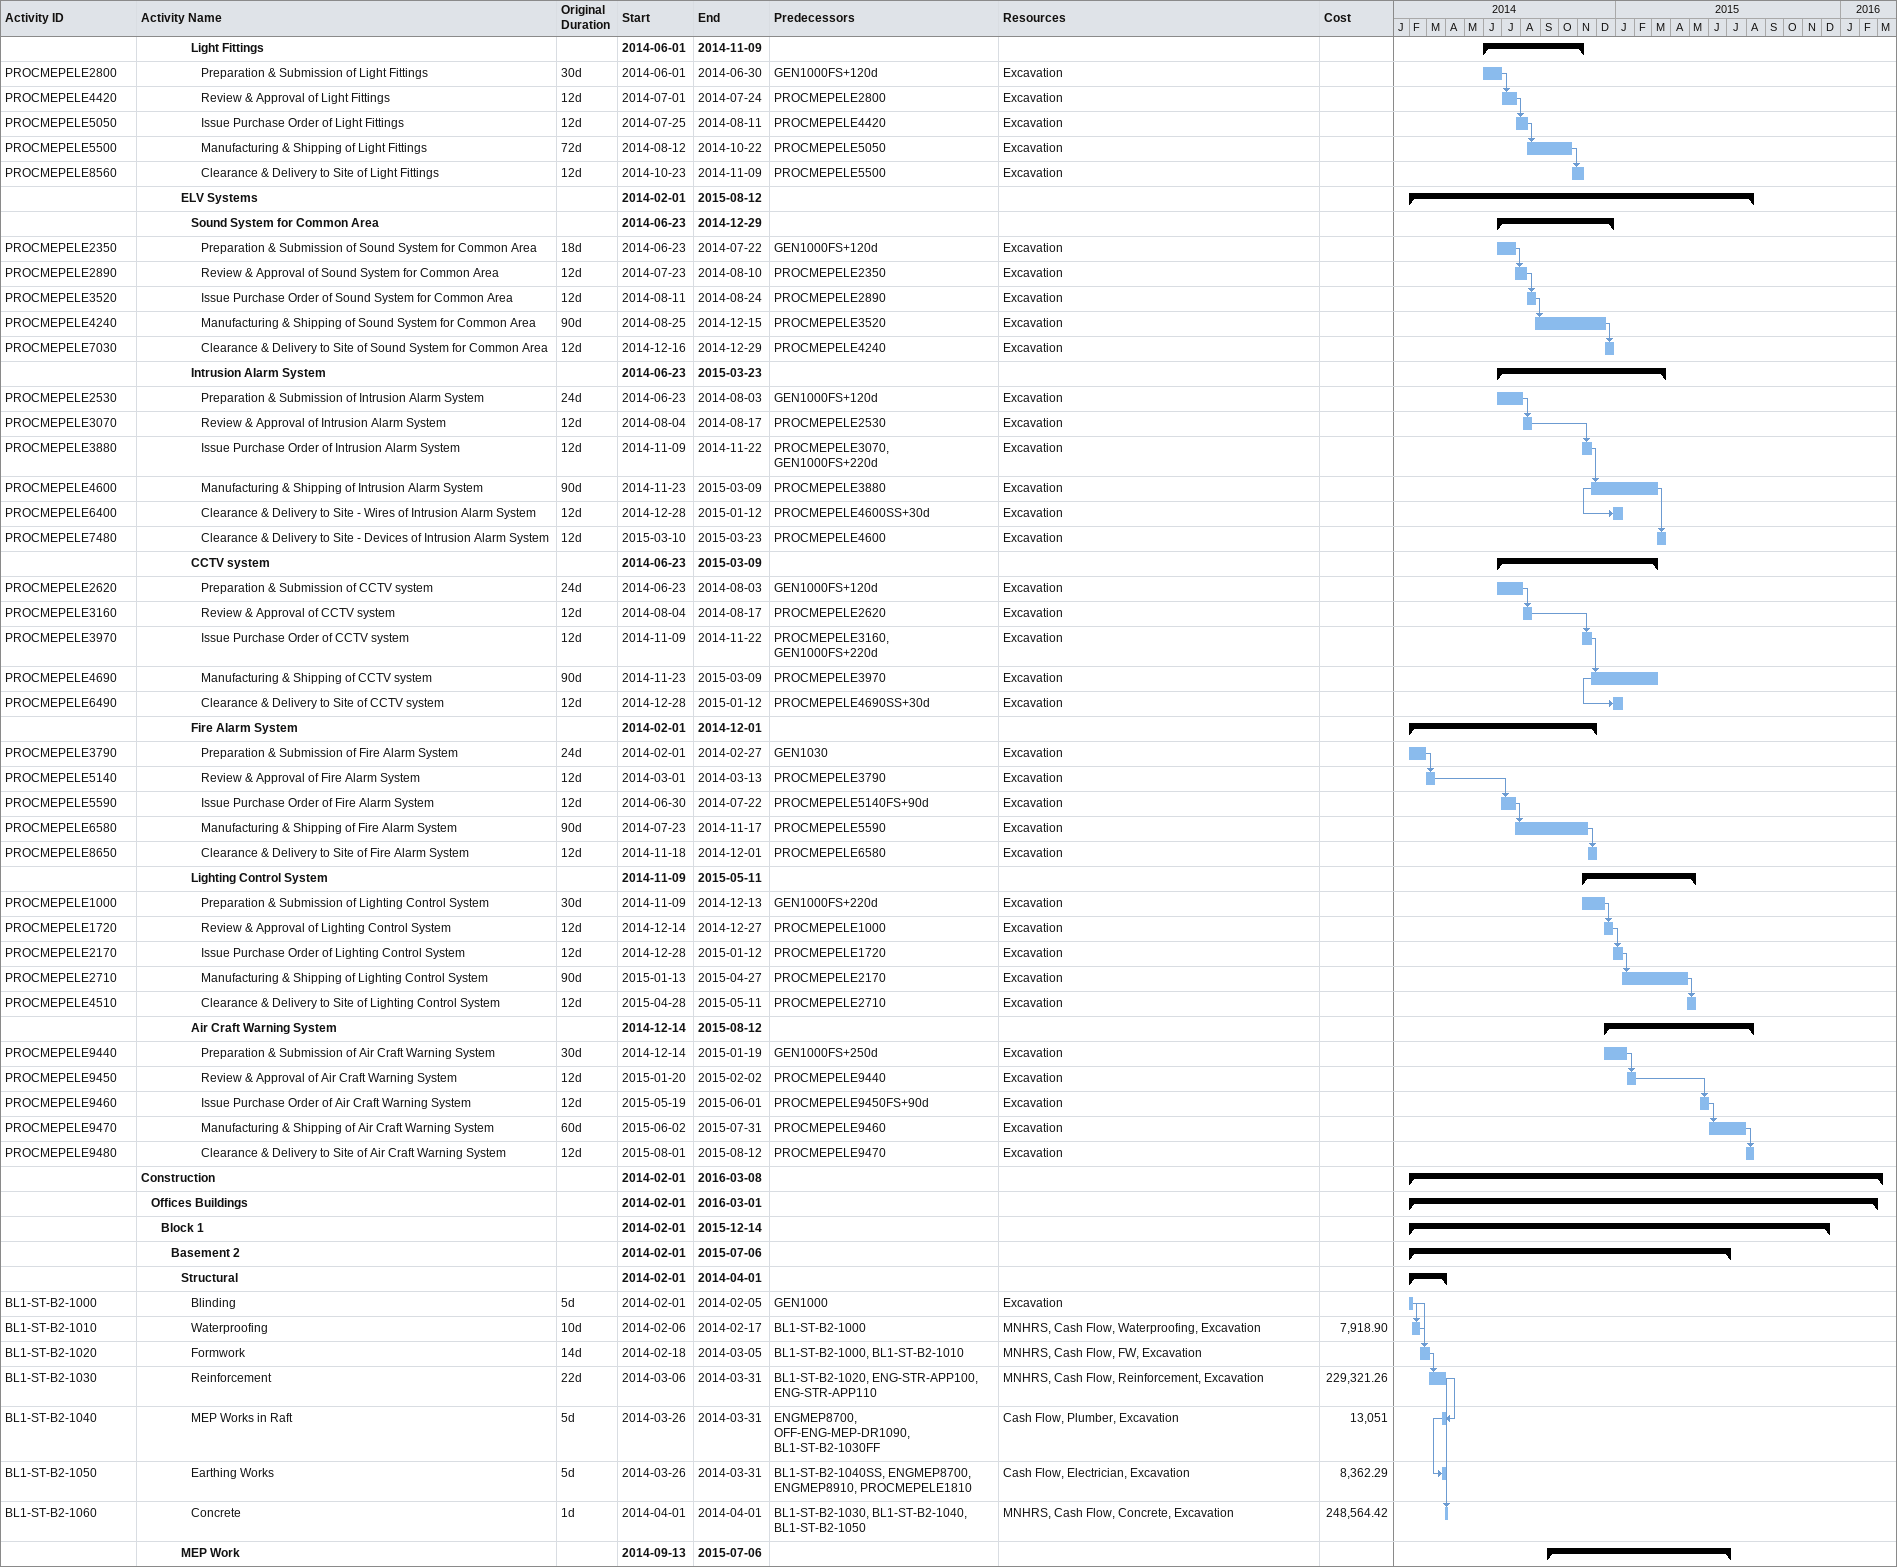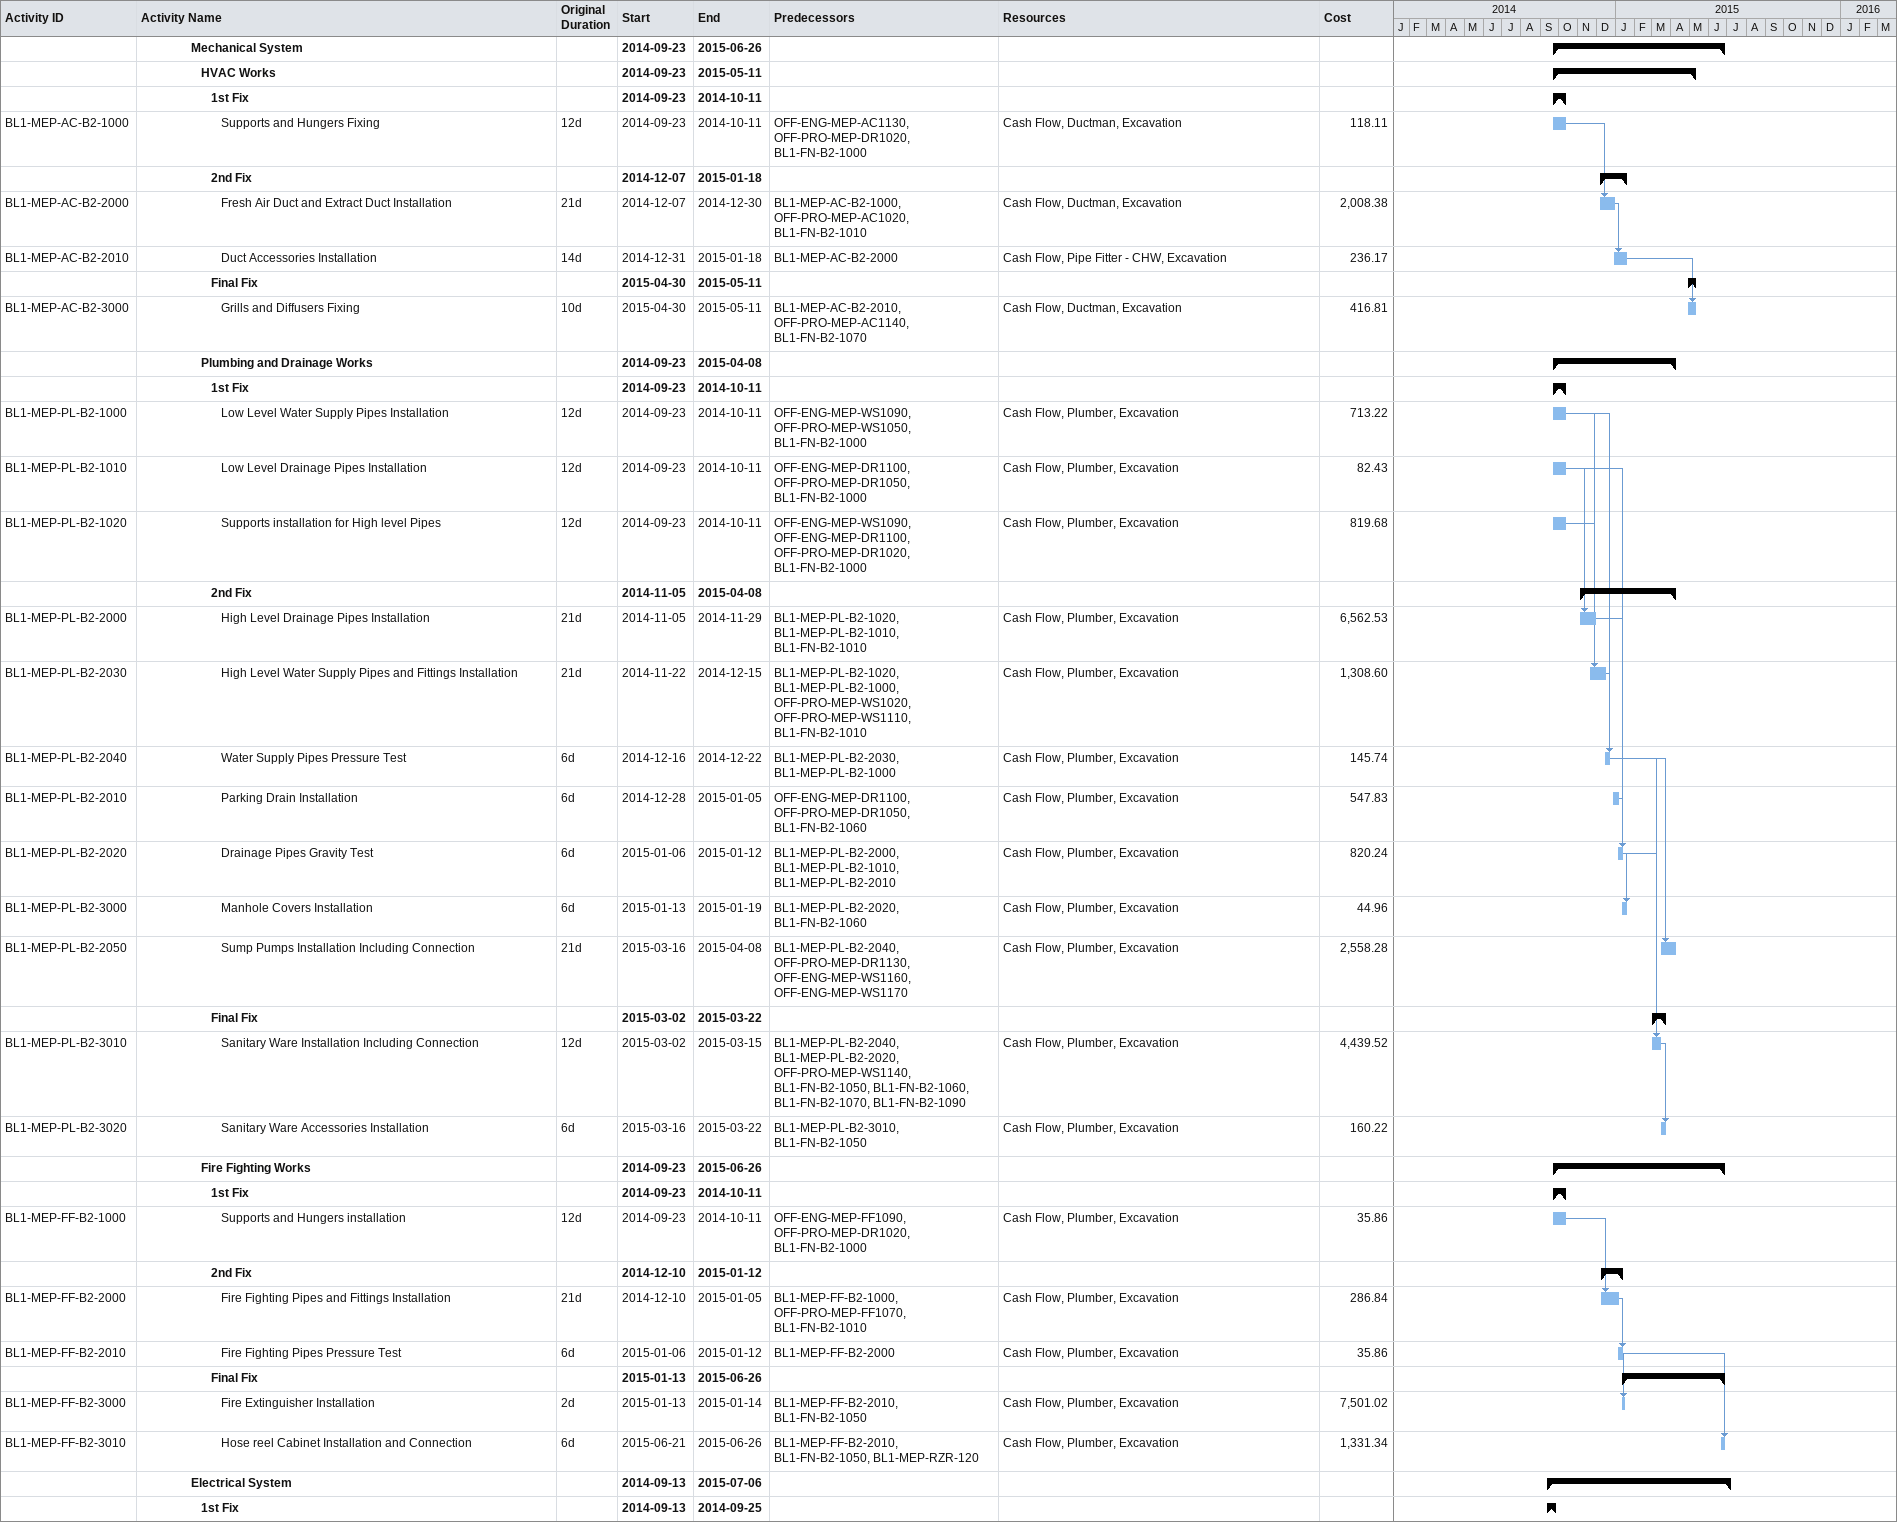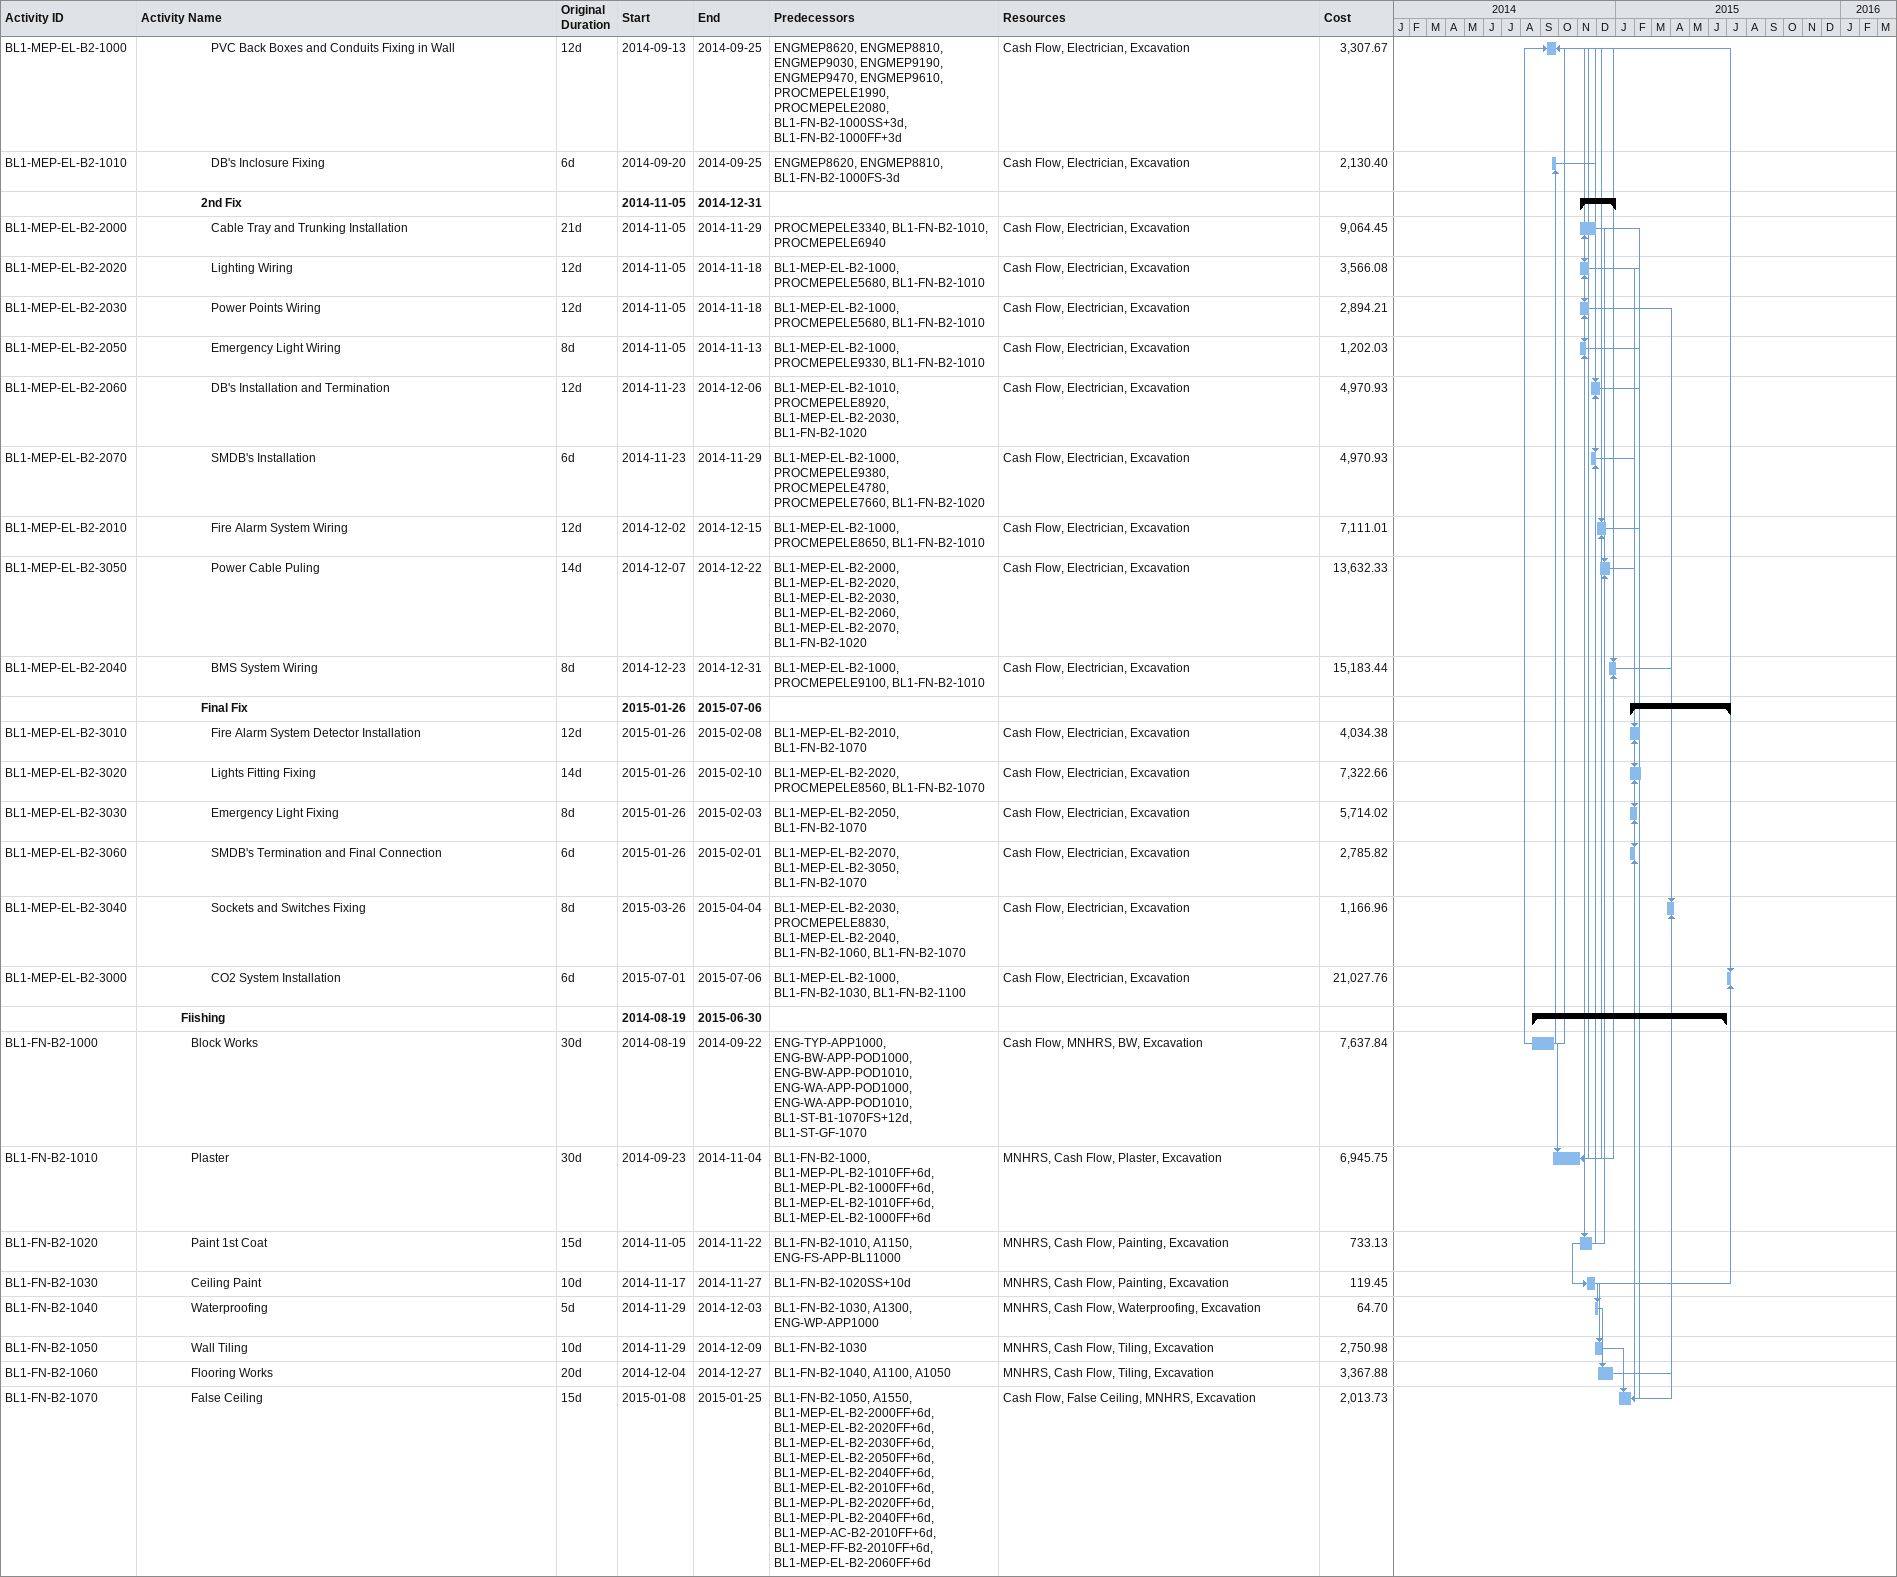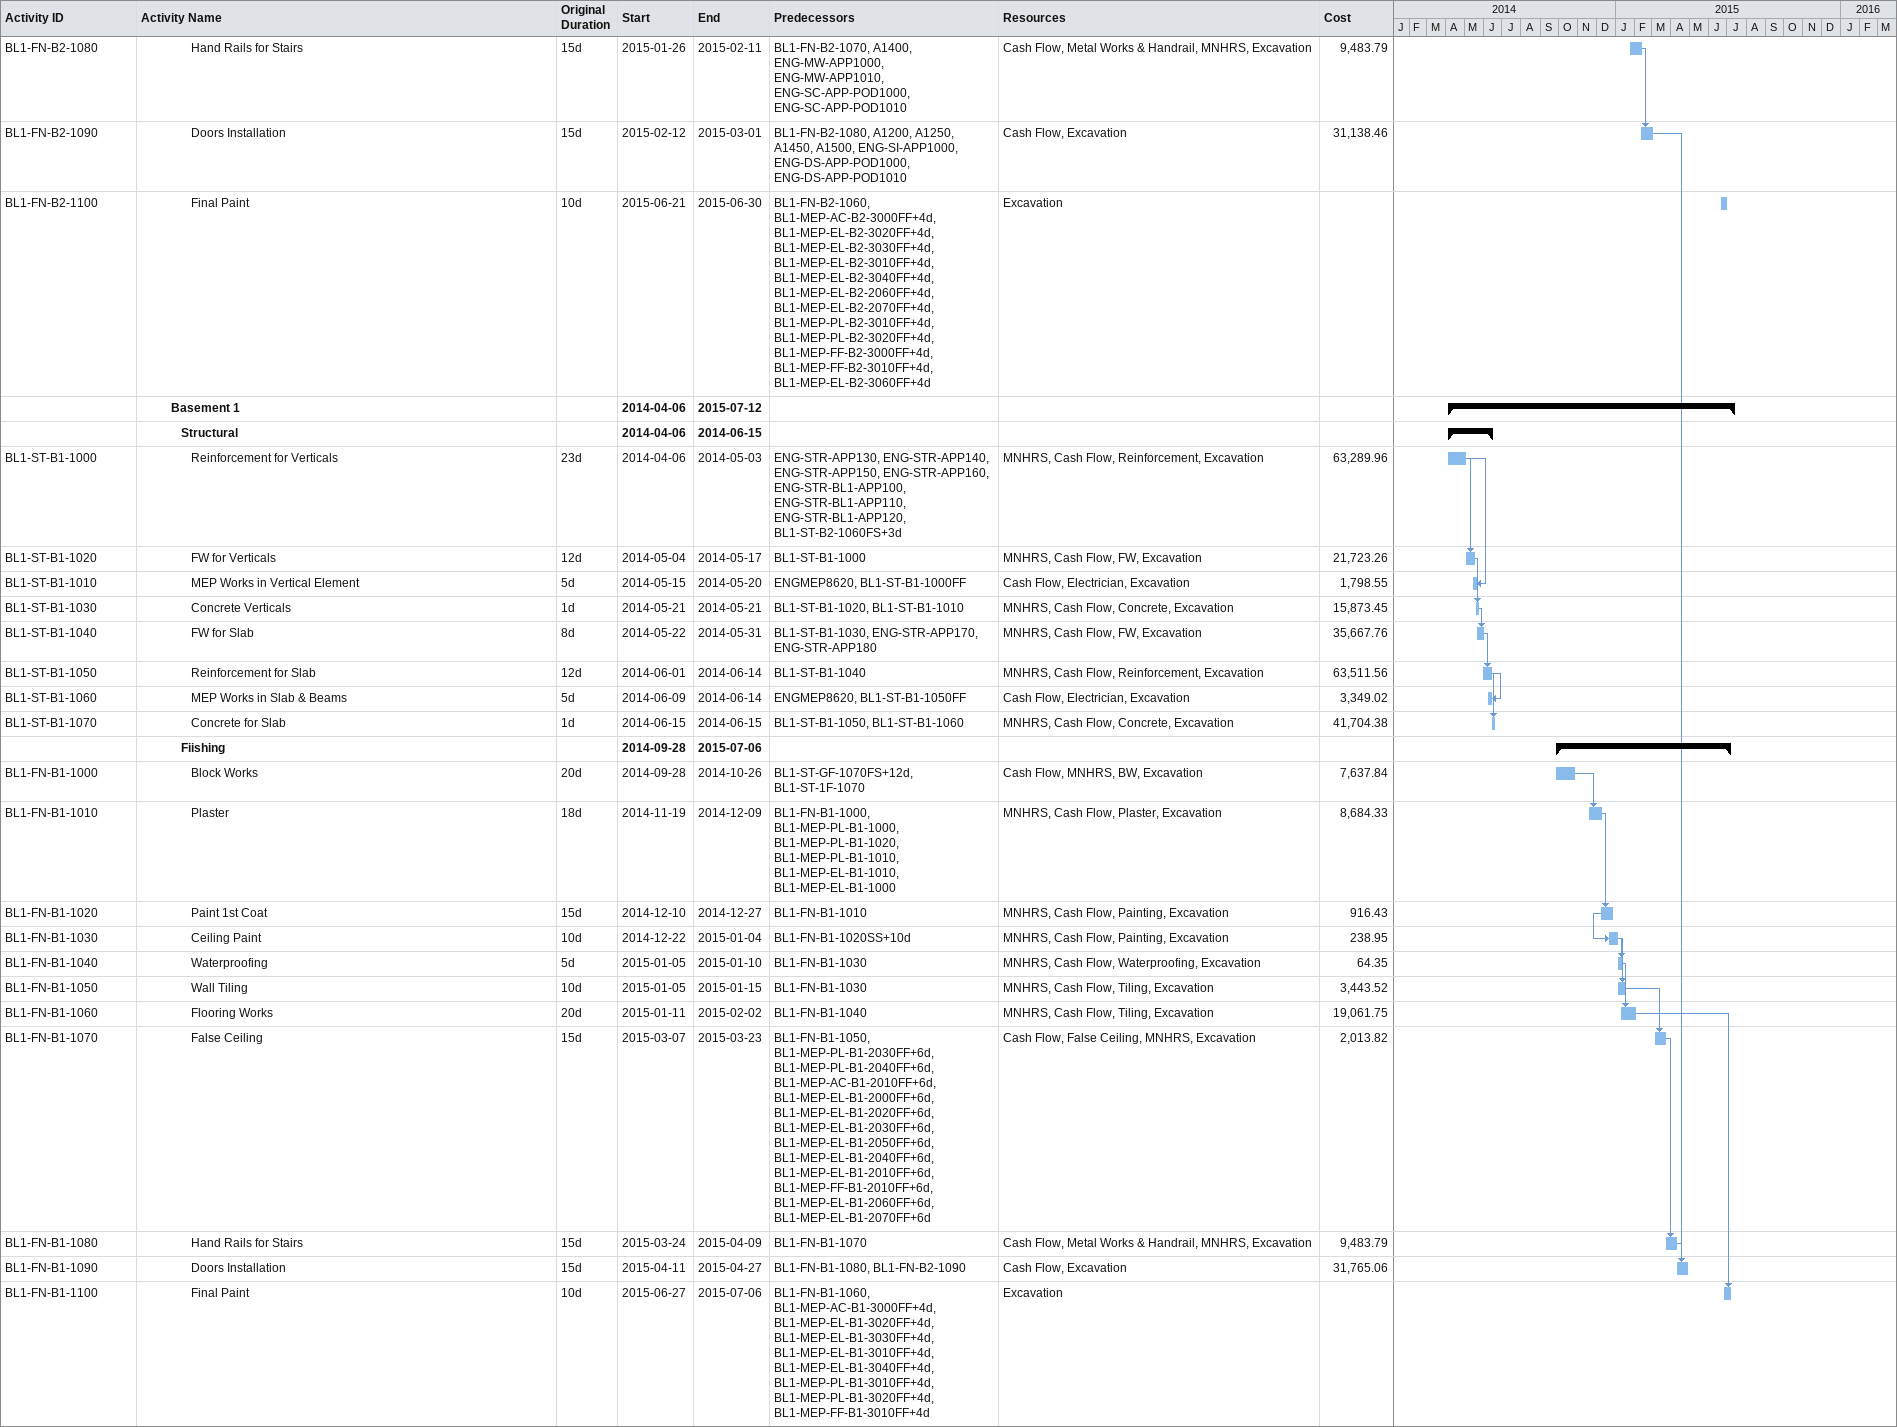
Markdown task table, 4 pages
| ID | Level | Task | Original duration | Start | Finish | Predecessors | Resources | Cost |
|---|---|---|---|---|---|---|---|---|
|  | 6 | **Light Fittings** |  | 2014-06-01 | 2014-11-09 |  |  |  |
| PROCMEPELE2800 | 7 | Preparation & Submission of Light Fittings | 30d | 2014-06-01 | 2014-06-30 | GEN1000FS+120d | Excavation |  |
| PROCMEPELE4420 | 7 | Review & Approval of Light Fittings | 12d | 2014-07-01 | 2014-07-24 | PROCMEPELE2800 | Excavation |  |
| PROCMEPELE5050 | 7 | Issue Purchase Order of Light Fittings | 12d | 2014-07-25 | 2014-08-11 | PROCMEPELE4420 | Excavation |  |
| PROCMEPELE5500 | 7 | Manufacturing & Shipping of Light Fittings | 72d | 2014-08-12 | 2014-10-22 | PROCMEPELE5050 | Excavation |  |
| PROCMEPELE8560 | 7 | Clearance & Delivery to Site of Light Fittings | 12d | 2014-10-23 | 2014-11-09 | PROCMEPELE5500 | Excavation |  |
|  | 5 | **ELV Systems** |  | 2014-02-01 | 2015-08-12 |  |  |  |
|  | 6 | **Sound System for Common Area** |  | 2014-06-23 | 2014-12-29 |  |  |  |
| PROCMEPELE2350 | 7 | Preparation & Submission of Sound System for Common Area | 18d | 2014-06-23 | 2014-07-22 | GEN1000FS+120d | Excavation |  |
| PROCMEPELE2890 | 7 | Review & Approval of Sound System for Common Area | 12d | 2014-07-23 | 2014-08-10 | PROCMEPELE2350 | Excavation |  |
| PROCMEPELE3520 | 7 | Issue Purchase Order of Sound System for Common Area | 12d | 2014-08-11 | 2014-08-24 | PROCMEPELE2890 | Excavation |  |
| PROCMEPELE4240 | 7 | Manufacturing & Shipping of Sound System for Common Area | 90d | 2014-08-25 | 2014-12-15 | PROCMEPELE3520 | Excavation |  |
| PROCMEPELE7030 | 7 | Clearance & Delivery to Site of Sound System for Common Area | 12d | 2014-12-16 | 2014-12-29 | PROCMEPELE4240 | Excavation |  |
|  | 6 | **Intrusion Alarm System** |  | 2014-06-23 | 2015-03-23 |  |  |  |
| PROCMEPELE2530 | 7 | Preparation & Submission of Intrusion Alarm System | 24d | 2014-06-23 | 2014-08-03 | GEN1000FS+120d | Excavation |  |
| PROCMEPELE3070 | 7 | Review & Approval of Intrusion Alarm System | 12d | 2014-08-04 | 2014-08-17 | PROCMEPELE2530 | Excavation |  |
| PROCMEPELE3880 | 7 | Issue Purchase Order of Intrusion Alarm System | 12d | 2014-11-09 | 2014-11-22 | PROCMEPELE3070, GEN1000FS+220d | Excavation |  |
| PROCMEPELE4600 | 7 | Manufacturing & Shipping of Intrusion Alarm System | 90d | 2014-11-23 | 2015-03-09 | PROCMEPELE3880 | Excavation |  |
| PROCMEPELE6400 | 7 | Clearance & Delivery to Site - Wires of Intrusion Alarm System | 12d | 2014-12-28 | 2015-01-12 | PROCMEPELE4600SS+30d | Excavation |  |
| PROCMEPELE7480 | 7 | Clearance & Delivery to Site - Devices of Intrusion Alarm System | 12d | 2015-03-10 | 2015-03-23 | PROCMEPELE4600 | Excavation |  |
|  | 6 | **CCTV system** |  | 2014-06-23 | 2015-03-09 |  |  |  |
| PROCMEPELE2620 | 7 | Preparation & Submission of CCTV system | 24d | 2014-06-23 | 2014-08-03 | GEN1000FS+120d | Excavation |  |
| PROCMEPELE3160 | 7 | Review & Approval of CCTV system | 12d | 2014-08-04 | 2014-08-17 | PROCMEPELE2620 | Excavation |  |
| PROCMEPELE3970 | 7 | Issue Purchase Order of CCTV system | 12d | 2014-11-09 | 2014-11-22 | PROCMEPELE3160, GEN1000FS+220d | Excavation |  |
| PROCMEPELE4690 | 7 | Manufacturing & Shipping of CCTV system | 90d | 2014-11-23 | 2015-03-09 | PROCMEPELE3970 | Excavation |  |
| PROCMEPELE6490 | 7 | Clearance & Delivery to Site of CCTV system | 12d | 2014-12-28 | 2015-01-12 | PROCMEPELE4690SS+30d | Excavation |  |
|  | 6 | **Fire Alarm System** |  | 2014-02-01 | 2014-12-01 |  |  |  |
| PROCMEPELE3790 | 7 | Preparation & Submission of Fire Alarm System | 24d | 2014-02-01 | 2014-02-27 | GEN1030 | Excavation |  |
| PROCMEPELE5140 | 7 | Review & Approval of Fire Alarm System | 12d | 2014-03-01 | 2014-03-13 | PROCMEPELE3790 | Excavation |  |
| PROCMEPELE5590 | 7 | Issue Purchase Order of Fire Alarm System | 12d | 2014-06-30 | 2014-07-22 | PROCMEPELE5140FS+90d | Excavation |  |
| PROCMEPELE6580 | 7 | Manufacturing & Shipping of Fire Alarm System | 90d | 2014-07-23 | 2014-11-17 | PROCMEPELE5590 | Excavation |  |
| PROCMEPELE8650 | 7 | Clearance & Delivery to Site of Fire Alarm System | 12d | 2014-11-18 | 2014-12-01 | PROCMEPELE6580 | Excavation |  |
|  | 6 | **Lighting Control System** |  | 2014-11-09 | 2015-05-11 |  |  |  |
| PROCMEPELE1000 | 7 | Preparation & Submission of Lighting Control System | 30d | 2014-11-09 | 2014-12-13 | GEN1000FS+220d | Excavation |  |
| PROCMEPELE1720 | 7 | Review & Approval of Lighting Control System | 12d | 2014-12-14 | 2014-12-27 | PROCMEPELE1000 | Excavation |  |
| PROCMEPELE2170 | 7 | Issue Purchase Order of Lighting Control System | 12d | 2014-12-28 | 2015-01-12 | PROCMEPELE1720 | Excavation |  |
| PROCMEPELE2710 | 7 | Manufacturing & Shipping of Lighting Control System | 90d | 2015-01-13 | 2015-04-27 | PROCMEPELE2170 | Excavation |  |
| PROCMEPELE4510 | 7 | Clearance & Delivery to Site of Lighting Control System | 12d | 2015-04-28 | 2015-05-11 | PROCMEPELE2710 | Excavation |  |
|  | 6 | **Air Craft Warning System** |  | 2014-12-14 | 2015-08-12 |  |  |  |
| PROCMEPELE9440 | 7 | Preparation & Submission of Air Craft Warning System | 30d | 2014-12-14 | 2015-01-19 | GEN1000FS+250d | Excavation |  |
| PROCMEPELE9450 | 7 | Review & Approval of Air Craft Warning System | 12d | 2015-01-20 | 2015-02-02 | PROCMEPELE9440 | Excavation |  |
| PROCMEPELE9460 | 7 | Issue Purchase Order of Air Craft Warning System | 12d | 2015-05-19 | 2015-06-01 | PROCMEPELE9450FS+90d | Excavation |  |
| PROCMEPELE9470 | 7 | Manufacturing & Shipping of Air Craft Warning System | 60d | 2015-06-02 | 2015-07-31 | PROCMEPELE9460 | Excavation |  |
| PROCMEPELE9480 | 7 | Clearance & Delivery to Site of Air Craft Warning System | 12d | 2015-08-01 | 2015-08-12 | PROCMEPELE9470 | Excavation |  |
|  | 1 | **Construction** |  | 2014-02-01 | 2016-03-08 |  |  |  |
|  | 2 | **Offices Buildings** |  | 2014-02-01 | 2016-03-01 |  |  |  |
|  | 3 | **Block 1** |  | 2014-02-01 | 2015-12-14 |  |  |  |
|  | 4 | **Basement 2** |  | 2014-02-01 | 2015-07-06 |  |  |  |
|  | 5 | **Structural** |  | 2014-02-01 | 2014-04-01 |  |  |  |
| BL1-ST-B2-1000 | 6 | Blinding | 5d | 2014-02-01 | 2014-02-05 | GEN1000 | Excavation |  |
| BL1-ST-B2-1010 | 6 | Waterproofing | 10d | 2014-02-06 | 2014-02-17 | BL1-ST-B2-1000 | MNHRS, Cash Flow, Waterproofing, Excavation | 7918.90 |
| BL1-ST-B2-1020 | 6 | Formwork | 14d | 2014-02-18 | 2014-03-05 | BL1-ST-B2-1000, BL1-ST-B2-1010 | MNHRS, Cash Flow, FW, Excavation |  |
| BL1-ST-B2-1030 | 6 | Reinforcement | 22d | 2014-03-06 | 2014-03-31 | BL1-ST-B2-1020, ENG-STR-APP100, ENG-STR-APP110 | MNHRS, Cash Flow, Reinforcement, Excavation | 229321.26 |
| BL1-ST-B2-1040 | 6 | MEP Works in Raft | 5d | 2014-03-26 | 2014-03-31 | ENGMEP8700, OFF-ENG-MEP-DR1090, BL1-ST-B2-1030FF | Cash Flow, Plumber, Excavation | 13051 |
| BL1-ST-B2-1050 | 6 | Earthing Works | 5d | 2014-03-26 | 2014-03-31 | BL1-ST-B2-1040SS, ENGMEP8700, ENGMEP8910, PROCMEPELE1810 | Cash Flow, Electrician, Excavation | 8362.29 |
| BL1-ST-B2-1060 | 6 | Concrete | 1d | 2014-04-01 | 2014-04-01 | BL1-ST-B2-1030, BL1-ST-B2-1040, BL1-ST-B2-1050 | MNHRS, Cash Flow, Concrete, Excavation | 248564.42 |
|  | 5 | **MEP Work** |  | 2014-09-13 | 2015-07-06 |  |  |  |
|  | 6 | **Mechanical System** |  | 2014-09-23 | 2015-06-26 |  |  |  |
|  | 7 | **HVAC Works** |  | 2014-09-23 | 2015-05-11 |  |  |  |
|  | 8 | **1st Fix** |  | 2014-09-23 | 2014-10-11 |  |  |  |
| BL1-MEP-AC-B2-1000 | 9 | Supports and Hungers Fixing | 12d | 2014-09-23 | 2014-10-11 | OFF-ENG-MEP-AC1130, OFF-PRO-MEP-DR1020, BL1-FN-B2-1000 | Cash Flow, Ductman, Excavation | 118.11 |
|  | 8 | **2nd Fix** |  | 2014-12-07 | 2015-01-18 |  |  |  |
| BL1-MEP-AC-B2-2000 | 9 | Fresh Air Duct and Extract Duct Installation | 21d | 2014-12-07 | 2014-12-30 | BL1-MEP-AC-B2-1000, OFF-PRO-MEP-AC1020, BL1-FN-B2-1010 | Cash Flow, Ductman, Excavation | 2008.38 |
| BL1-MEP-AC-B2-2010 | 9 | Duct Accessories Installation | 14d | 2014-12-31 | 2015-01-18 | BL1-MEP-AC-B2-2000 | Cash Flow, Pipe Fitter - CHW, Excavation | 236.17 |
|  | 8 | **Final Fix** |  | 2015-04-30 | 2015-05-11 |  |  |  |
| BL1-MEP-AC-B2-3000 | 9 | Grills and Diffusers Fixing | 10d | 2015-04-30 | 2015-05-11 | BL1-MEP-AC-B2-2010, OFF-PRO-MEP-AC1140, BL1-FN-B2-1070 | Cash Flow, Ductman, Excavation | 416.81 |
|  | 7 | **Plumbing and Drainage Works** |  | 2014-09-23 | 2015-04-08 |  |  |  |
|  | 8 | **1st Fix** |  | 2014-09-23 | 2014-10-11 |  |  |  |
| BL1-MEP-PL-B2-1000 | 9 | Low Level Water Supply Pipes Installation | 12d | 2014-09-23 | 2014-10-11 | OFF-ENG-MEP-WS1090, OFF-PRO-MEP-WS1050, BL1-FN-B2-1000 | Cash Flow, Plumber, Excavation | 713.22 |
| BL1-MEP-PL-B2-1010 | 9 | Low Level Drainage Pipes Installation | 12d | 2014-09-23 | 2014-10-11 | OFF-ENG-MEP-DR1100, OFF-PRO-MEP-DR1050, BL1-FN-B2-1000 | Cash Flow, Plumber, Excavation | 82.43 |
| BL1-MEP-PL-B2-1020 | 9 | Supports installation for High level Pipes | 12d | 2014-09-23 | 2014-10-11 | OFF-ENG-MEP-WS1090, OFF-ENG-MEP-DR1100, OFF-PRO-MEP-DR1020, BL1-FN-B2-1000 | Cash Flow, Plumber, Excavation | 819.68 |
|  | 8 | **2nd Fix** |  | 2014-11-05 | 2015-04-08 |  |  |  |
| BL1-MEP-PL-B2-2000 | 9 | High Level Drainage Pipes Installation | 21d | 2014-11-05 | 2014-11-29 | BL1-MEP-PL-B2-1020, BL1-MEP-PL-B2-1010, BL1-FN-B2-1010 | Cash Flow, Plumber, Excavation | 6562.53 |
| BL1-MEP-PL-B2-2030 | 9 | High Level Water Supply Pipes and Fittings Installation | 21d | 2014-11-22 | 2014-12-15 | BL1-MEP-PL-B2-1020, BL1-MEP-PL-B2-1000, OFF-PRO-MEP-WS1020, OFF-PRO-MEP-WS1110, BL1-FN-B2-1010 | Cash Flow, Plumber, Excavation | 1308.60 |
| BL1-MEP-PL-B2-2040 | 9 | Water Supply Pipes Pressure Test | 6d | 2014-12-16 | 2014-12-22 | BL1-MEP-PL-B2-2030, BL1-MEP-PL-B2-1000 | Cash Flow, Plumber, Excavation | 145.74 |
| BL1-MEP-PL-B2-2010 | 9 | Parking Drain Installation | 6d | 2014-12-28 | 2015-01-05 | OFF-ENG-MEP-DR1100, OFF-PRO-MEP-DR1050, BL1-FN-B2-1060 | Cash Flow, Plumber, Excavation | 547.83 |
| BL1-MEP-PL-B2-2020 | 9 | Drainage Pipes Gravity Test | 6d | 2015-01-06 | 2015-01-12 | BL1-MEP-PL-B2-2000, BL1-MEP-PL-B2-1010, BL1-MEP-PL-B2-2010 | Cash Flow, Plumber, Excavation | 820.24 |
| BL1-MEP-PL-B2-3000 | 9 | Manhole Covers Installation | 6d | 2015-01-13 | 2015-01-19 | BL1-MEP-PL-B2-2020, BL1-FN-B2-1060 | Cash Flow, Plumber, Excavation | 44.96 |
| BL1-MEP-PL-B2-2050 | 9 | Sump Pumps Installation Including Connection | 21d | 2015-03-16 | 2015-04-08 | BL1-MEP-PL-B2-2040, OFF-PRO-MEP-DR1130, OFF-ENG-MEP-WS1160, OFF-ENG-MEP-WS1170 | Cash Flow, Plumber, Excavation | 2558.28 |
|  | 8 | **Final Fix** |  | 2015-03-02 | 2015-03-22 |  |  |  |
| BL1-MEP-PL-B2-3010 | 9 | Sanitary Ware Installation Including Connection | 12d | 2015-03-02 | 2015-03-15 | BL1-MEP-PL-B2-2040, BL1-MEP-PL-B2-2020, OFF-PRO-MEP-WS1140, BL1-FN-B2-1050, BL1-FN-B2-1060, BL1-FN-B2-1070, BL1-FN-B2-1090 | Cash Flow, Plumber, Excavation | 4439.52 |
| BL1-MEP-PL-B2-3020 | 9 | Sanitary Ware Accessories Installation | 6d | 2015-03-16 | 2015-03-22 | BL1-MEP-PL-B2-3010, BL1-FN-B2-1050 | Cash Flow, Plumber, Excavation | 160.22 |
|  | 7 | **Fire Fighting Works** |  | 2014-09-23 | 2015-06-26 |  |  |  |
|  | 8 | **1st Fix** |  | 2014-09-23 | 2014-10-11 |  |  |  |
| BL1-MEP-FF-B2-1000 | 9 | Supports and Hungers installation | 12d | 2014-09-23 | 2014-10-11 | OFF-ENG-MEP-FF1090, OFF-PRO-MEP-DR1020, BL1-FN-B2-1000 | Cash Flow, Plumber, Excavation | 35.86 |
|  | 8 | **2nd Fix** |  | 2014-12-10 | 2015-01-12 |  |  |  |
| BL1-MEP-FF-B2-2000 | 9 | Fire Fighting Pipes and Fittings Installation | 21d | 2014-12-10 | 2015-01-05 | BL1-MEP-FF-B2-1000, OFF-PRO-MEP-FF1070, BL1-FN-B2-1010 | Cash Flow, Plumber, Excavation | 286.84 |
| BL1-MEP-FF-B2-2010 | 9 | Fire Fighting Pipes Pressure Test | 6d | 2015-01-06 | 2015-01-12 | BL1-MEP-FF-B2-2000 | Cash Flow, Plumber, Excavation | 35.86 |
|  | 8 | **Final Fix** |  | 2015-01-13 | 2015-06-26 |  |  |  |
| BL1-MEP-FF-B2-3000 | 9 | Fire Extinguisher Installation | 2d | 2015-01-13 | 2015-01-14 | BL1-MEP-FF-B2-2010, BL1-FN-B2-1050 | Cash Flow, Plumber, Excavation | 7501.02 |
| BL1-MEP-FF-B2-3010 | 9 | Hose reel Cabinet Installation and Connection | 6d | 2015-06-21 | 2015-06-26 | BL1-MEP-FF-B2-2010, BL1-FN-B2-1050, BL1-MEP-RZR-120 | Cash Flow, Plumber, Excavation | 1331.34 |
|  | 6 | **Electrical System** |  | 2014-09-13 | 2015-07-06 |  |  |  |
|  | 7 | **1st Fix** |  | 2014-09-13 | 2014-09-25 |  |  |  |
| BL1-MEP-EL-B2-1000 | 8 | PVC Back Boxes and Conduits Fixing in Wall | 12d | 2014-09-13 | 2014-09-25 | ENGMEP8620, ENGMEP8810, ENGMEP9030, ENGMEP9190, ENGMEP9470, ENGMEP9610, PROCMEPELE1990, PROCMEPELE2080, BL1-FN-B2-1000SS+3d, BL1-FN-B2-1000FF+3d | Cash Flow, Electrician, Excavation | 3307.67 |
| BL1-MEP-EL-B2-1010 | 8 | DB's Inclosure Fixing | 6d | 2014-09-20 | 2014-09-25 | ENGMEP8620, ENGMEP8810, BL1-FN-B2-1000FS-3d | Cash Flow, Electrician, Excavation | 2130.40 |
|  | 7 | **2nd Fix** |  | 2014-11-05 | 2014-12-31 |  |  |  |
| BL1-MEP-EL-B2-2000 | 8 | Cable Tray and Trunking Installation | 21d | 2014-11-05 | 2014-11-29 | PROCMEPELE3340, BL1-FN-B2-1010, PROCMEPELE6940 | Cash Flow, Electrician, Excavation | 9064.45 |
| BL1-MEP-EL-B2-2020 | 8 | Lighting Wiring | 12d | 2014-11-05 | 2014-11-18 | BL1-MEP-EL-B2-1000, PROCMEPELE5680, BL1-FN-B2-1010 | Cash Flow, Electrician, Excavation | 3566.08 |
| BL1-MEP-EL-B2-2030 | 8 | Power Points Wiring | 12d | 2014-11-05 | 2014-11-18 | BL1-MEP-EL-B2-1000, PROCMEPELE5680, BL1-FN-B2-1010 | Cash Flow, Electrician, Excavation | 2894.21 |
| BL1-MEP-EL-B2-2050 | 8 | Emergency Light Wiring | 8d | 2014-11-05 | 2014-11-13 | BL1-MEP-EL-B2-1000, PROCMEPELE9330, BL1-FN-B2-1010 | Cash Flow, Electrician, Excavation | 1202.03 |
| BL1-MEP-EL-B2-2060 | 8 | DB's Installation and Termination | 12d | 2014-11-23 | 2014-12-06 | BL1-MEP-EL-B2-1010, PROCMEPELE8920, BL1-MEP-EL-B2-2030, BL1-FN-B2-1020 | Cash Flow, Electrician, Excavation | 4970.93 |
| BL1-MEP-EL-B2-2070 | 8 | SMDB's Installation | 6d | 2014-11-23 | 2014-11-29 | BL1-MEP-EL-B2-1000, PROCMEPELE9380, PROCMEPELE4780, PROCMEPELE7660, BL1-FN-B2-1020 | Cash Flow, Electrician, Excavation | 4970.93 |
| BL1-MEP-EL-B2-2010 | 8 | Fire Alarm System Wiring | 12d | 2014-12-02 | 2014-12-15 | BL1-MEP-EL-B2-1000, PROCMEPELE8650, BL1-FN-B2-1010 | Cash Flow, Electrician, Excavation | 7111.01 |
| BL1-MEP-EL-B2-3050 | 8 | Power Cable Puling | 14d | 2014-12-07 | 2014-12-22 | BL1-MEP-EL-B2-2000, BL1-MEP-EL-B2-2020, BL1-MEP-EL-B2-2030, BL1-MEP-EL-B2-2060, BL1-MEP-EL-B2-2070, BL1-FN-B2-1020 | Cash Flow, Electrician, Excavation | 13632.33 |
| BL1-MEP-EL-B2-2040 | 8 | BMS System Wiring | 8d | 2014-12-23 | 2014-12-31 | BL1-MEP-EL-B2-1000, PROCMEPELE9100, BL1-FN-B2-1010 | Cash Flow, Electrician, Excavation | 15183.44 |
|  | 7 | **Final Fix** |  | 2015-01-26 | 2015-07-06 |  |  |  |
| BL1-MEP-EL-B2-3010 | 8 | Fire Alarm System Detector Installation | 12d | 2015-01-26 | 2015-02-08 | BL1-MEP-EL-B2-2010, BL1-FN-B2-1070 | Cash Flow, Electrician, Excavation | 4034.38 |
| BL1-MEP-EL-B2-3020 | 8 | Lights Fitting Fixing | 14d | 2015-01-26 | 2015-02-10 | BL1-MEP-EL-B2-2020, PROCMEPELE8560, BL1-FN-B2-1070 | Cash Flow, Electrician, Excavation | 7322.66 |
| BL1-MEP-EL-B2-3030 | 8 | Emergency Light Fixing | 8d | 2015-01-26 | 2015-02-03 | BL1-MEP-EL-B2-2050, BL1-FN-B2-1070 | Cash Flow, Electrician, Excavation | 5714.02 |
| BL1-MEP-EL-B2-3060 | 8 | SMDB's Termination and Final Connection | 6d | 2015-01-26 | 2015-02-01 | BL1-MEP-EL-B2-2070, BL1-MEP-EL-B2-3050, BL1-FN-B2-1070 | Cash Flow, Electrician, Excavation | 2785.82 |
| BL1-MEP-EL-B2-3040 | 8 | Sockets and Switches Fixing | 8d | 2015-03-26 | 2015-04-04 | BL1-MEP-EL-B2-2030, PROCMEPELE8830, BL1-MEP-EL-B2-2040, BL1-FN-B2-1060, BL1-FN-B2-1070 | Cash Flow, Electrician, Excavation | 1166.96 |
| BL1-MEP-EL-B2-3000 | 8 | CO2 System Installation | 6d | 2015-07-01 | 2015-07-06 | BL1-MEP-EL-B2-1000, BL1-FN-B2-1030, BL1-FN-B2-1100 | Cash Flow, Electrician, Excavation | 21027.76 |
|  | 5 | **Fiishing** |  | 2014-08-19 | 2015-06-30 |  |  |  |
| BL1-FN-B2-1000 | 6 | Block Works | 30d | 2014-08-19 | 2014-09-22 | ENG-TYP-APP1000, ENG-BW-APP-POD1000, ENG-BW-APP-POD1010, ENG-WA-APP-POD1000, ENG-WA-APP-POD1010, BL1-ST-B1-1070FS+12d, BL1-ST-GF-1070 | Cash Flow, MNHRS, BW, Excavation | 7637.84 |
| BL1-FN-B2-1010 | 6 | Plaster | 30d | 2014-09-23 | 2014-11-04 | BL1-FN-B2-1000, BL1-MEP-PL-B2-1010FF+6d, BL1-MEP-PL-B2-1000FF+6d, BL1-MEP-EL-B2-1010FF+6d, BL1-MEP-EL-B2-1000FF+6d | MNHRS, Cash Flow, Plaster, Excavation | 6945.75 |
| BL1-FN-B2-1020 | 6 | Paint 1st Coat | 15d | 2014-11-05 | 2014-11-22 | BL1-FN-B2-1010, A1150, ENG-FS-APP-BL11000 | MNHRS, Cash Flow, Painting, Excavation | 733.13 |
| BL1-FN-B2-1030 | 6 | Ceiling Paint | 10d | 2014-11-17 | 2014-11-27 | BL1-FN-B2-1020SS+10d | MNHRS, Cash Flow, Painting, Excavation | 119.45 |
| BL1-FN-B2-1040 | 6 | Waterproofing | 5d | 2014-11-29 | 2014-12-03 | BL1-FN-B2-1030, A1300, ENG-WP-APP1000 | MNHRS, Cash Flow, Waterproofing, Excavation | 64.70 |
| BL1-FN-B2-1050 | 6 | Wall Tiling | 10d | 2014-11-29 | 2014-12-09 | BL1-FN-B2-1030 | MNHRS, Cash Flow, Tiling, Excavation | 2750.98 |
| BL1-FN-B2-1060 | 6 | Flooring Works | 20d | 2014-12-04 | 2014-12-27 | BL1-FN-B2-1040, A1100, A1050 | MNHRS, Cash Flow, Tiling, Excavation | 3367.88 |
| BL1-FN-B2-1070 | 6 | False Ceiling | 15d | 2015-01-08 | 2015-01-25 | BL1-FN-B2-1050, A1550, BL1-MEP-EL-B2-2000FF+6d, BL1-MEP-EL-B2-2020FF+6d, BL1-MEP-EL-B2-2030FF+6d, BL1-MEP-EL-B2-2050FF+6d, BL1-MEP-EL-B2-2040FF+6d, BL1-MEP-EL-B2-2010FF+6d, BL1-MEP-PL-B2-2020FF+6d, BL1-MEP-PL-B2-2040FF+6d, BL1-MEP-AC-B2-2010FF+6d, BL1-MEP-FF-B2-2010FF+6d, BL1-MEP-EL-B2-2060FF+6d | Cash Flow, False Ceiling, MNHRS, Excavation | 2013.73 |
| BL1-FN-B2-1080 | 6 | Hand Rails for Stairs | 15d | 2015-01-26 | 2015-02-11 | BL1-FN-B2-1070, A1400, ENG-MW-APP1000, ENG-MW-APP1010, ENG-SC-APP-POD1000, ENG-SC-APP-POD1010 | Cash Flow, Metal Works & Handrail, MNHRS, Excavation | 9483.79 |
| BL1-FN-B2-1090 | 6 | Doors Installation | 15d | 2015-02-12 | 2015-03-01 | BL1-FN-B2-1080, A1200, A1250, A1450, A1500, ENG-SI-APP1000, ENG-DS-APP-POD1000, ENG-DS-APP-POD1010 | Cash Flow, Excavation | 31138.46 |
| BL1-FN-B2-1100 | 6 | Final Paint | 10d | 2015-06-21 | 2015-06-30 | BL1-FN-B2-1060, BL1-MEP-AC-B2-3000FF+4d, BL1-MEP-EL-B2-3020FF+4d, BL1-MEP-EL-B2-3030FF+4d, BL1-MEP-EL-B2-3010FF+4d, BL1-MEP-EL-B2-3040FF+4d, BL1-MEP-EL-B2-2060FF+4d, BL1-MEP-EL-B2-2070FF+4d, BL1-MEP-PL-B2-3010FF+4d, BL1-MEP-PL-B2-3020FF+4d, BL1-MEP-FF-B2-3000FF+4d, BL1-MEP-FF-B2-3010FF+4d, BL1-MEP-EL-B2-3060FF+4d | Excavation |  |
|  | 4 | **Basement 1** |  | 2014-04-06 | 2015-07-12 |  |  |  |
|  | 5 | **Structural** |  | 2014-04-06 | 2014-06-15 |  |  |  |
| BL1-ST-B1-1000 | 6 | Reinforcement for Verticals | 23d | 2014-04-06 | 2014-05-03 | ENG-STR-APP130, ENG-STR-APP140, ENG-STR-APP150, ENG-STR-APP160, ENG-STR-BL1-APP100, ENG-STR-BL1-APP110, ENG-STR-BL1-APP120, BL1-ST-B2-1060FS+3d | MNHRS, Cash Flow, Reinforcement, Excavation | 63289.96 |
| BL1-ST-B1-1020 | 6 | FW for Verticals | 12d | 2014-05-04 | 2014-05-17 | BL1-ST-B1-1000 | MNHRS, Cash Flow, FW, Excavation | 21723.26 |
| BL1-ST-B1-1010 | 6 | MEP Works in Vertical Element | 5d | 2014-05-15 | 2014-05-20 | ENGMEP8620, BL1-ST-B1-1000FF | Cash Flow, Electrician, Excavation | 1798.55 |
| BL1-ST-B1-1030 | 6 | Concrete Verticals | 1d | 2014-05-21 | 2014-05-21 | BL1-ST-B1-1020, BL1-ST-B1-1010 | MNHRS, Cash Flow, Concrete, Excavation | 15873.45 |
| BL1-ST-B1-1040 | 6 | FW for Slab | 8d | 2014-05-22 | 2014-05-31 | BL1-ST-B1-1030, ENG-STR-APP170, ENG-STR-APP180 | MNHRS, Cash Flow, FW, Excavation | 35667.76 |
| BL1-ST-B1-1050 | 6 | Reinforcement for Slab | 12d | 2014-06-01 | 2014-06-14 | BL1-ST-B1-1040 | MNHRS, Cash Flow, Reinforcement, Excavation | 63511.56 |
| BL1-ST-B1-1060 | 6 | MEP Works in Slab & Beams | 5d | 2014-06-09 | 2014-06-14 | ENGMEP8620, BL1-ST-B1-1050FF | Cash Flow, Electrician, Excavation | 3349.02 |
| BL1-ST-B1-1070 | 6 | Concrete for Slab | 1d | 2014-06-15 | 2014-06-15 | BL1-ST-B1-1050, BL1-ST-B1-1060 | MNHRS, Cash Flow, Concrete, Excavation | 41704.38 |
|  | 5 | **Fiishing** |  | 2014-09-28 | 2015-07-06 |  |  |  |
| BL1-FN-B1-1000 | 6 | Block Works | 20d | 2014-09-28 | 2014-10-26 | BL1-ST-GF-1070FS+12d, BL1-ST-1F-1070 | Cash Flow, MNHRS, BW, Excavation | 7637.84 |
| BL1-FN-B1-1010 | 6 | Plaster | 18d | 2014-11-19 | 2014-12-09 | BL1-FN-B1-1000, BL1-MEP-PL-B1-1000, BL1-MEP-PL-B1-1020, BL1-MEP-PL-B1-1010, BL1-MEP-EL-B1-1010, BL1-MEP-EL-B1-1000 | MNHRS, Cash Flow, Plaster, Excavation | 8684.33 |
| BL1-FN-B1-1020 | 6 | Paint 1st Coat | 15d | 2014-12-10 | 2014-12-27 | BL1-FN-B1-1010 | MNHRS, Cash Flow, Painting, Excavation | 916.43 |
| BL1-FN-B1-1030 | 6 | Ceiling Paint | 10d | 2014-12-22 | 2015-01-04 | BL1-FN-B1-1020SS+10d | MNHRS, Cash Flow, Painting, Excavation | 238.95 |
| BL1-FN-B1-1040 | 6 | Waterproofing | 5d | 2015-01-05 | 2015-01-10 | BL1-FN-B1-1030 | MNHRS, Cash Flow, Waterproofing, Excavation | 64.35 |
| BL1-FN-B1-1050 | 6 | Wall Tiling | 10d | 2015-01-05 | 2015-01-15 | BL1-FN-B1-1030 | MNHRS, Cash Flow, Tiling, Excavation | 3443.52 |
| BL1-FN-B1-1060 | 6 | Flooring Works | 20d | 2015-01-11 | 2015-02-02 | BL1-FN-B1-1040 | MNHRS, Cash Flow, Tiling, Excavation | 19061.75 |
| BL1-FN-B1-1070 | 6 | False Ceiling | 15d | 2015-03-07 | 2015-03-23 | BL1-FN-B1-1050, BL1-MEP-PL-B1-2030FF+6d, BL1-MEP-PL-B1-2040FF+6d, BL1-MEP-AC-B1-2010FF+6d, BL1-MEP-EL-B1-2000FF+6d, BL1-MEP-EL-B1-2020FF+6d, BL1-MEP-EL-B1-2030FF+6d, BL1-MEP-EL-B1-2050FF+6d, BL1-MEP-EL-B1-2040FF+6d, BL1-MEP-EL-B1-2010FF+6d, BL1-MEP-FF-B1-2010FF+6d, BL1-MEP-EL-B1-2060FF+6d, BL1-MEP-EL-B1-2070FF+6d | Cash Flow, False Ceiling, MNHRS, Excavation | 2013.82 |
| BL1-FN-B1-1080 | 6 | Hand Rails for Stairs | 15d | 2015-03-24 | 2015-04-09 | BL1-FN-B1-1070 | Cash Flow, Metal Works & Handrail, MNHRS, Excavation | 9483.79 |
| BL1-FN-B1-1090 | 6 | Doors Installation | 15d | 2015-04-11 | 2015-04-27 | BL1-FN-B1-1080, BL1-FN-B2-1090 | Cash Flow, Excavation | 31765.06 |
| BL1-FN-B1-1100 | 6 | Final Paint | 10d | 2015-06-27 | 2015-07-06 | BL1-FN-B1-1060, BL1-MEP-AC-B1-3000FF+4d, BL1-MEP-EL-B1-3020FF+4d, BL1-MEP-EL-B1-3030FF+4d, BL1-MEP-EL-B1-3010FF+4d, BL1-MEP-EL-B1-3040FF+4d, BL1-MEP-PL-B1-3010FF+4d, BL1-MEP-PL-B1-3020FF+4d, BL1-MEP-FF-B1-3010FF+4d | Excavation |  |
